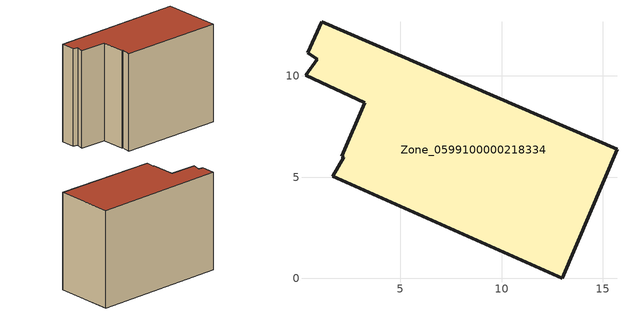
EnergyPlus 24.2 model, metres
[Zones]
Zone_0599100000218334
 floor ground (C_G): 15.71,6.38 12.99,0 1.67,5.04 2.22,5.98 2.1,6.03 3.25,8.67 0.31,10.03 0.91,10.82 0.43,11.14 1.13,12.68 z0
 wall outside (C_F): 2.1,6.03 2.22,5.98 1.67,5.04 12.99,0 15.71,6.38 1.13,12.68 0.43,11.14 0.91,10.82 0.31,10.03 3.25,8.67 2.1,6.03 z0:11.54
 roof outside (C_R): 0.91,10.82 0.31,10.03 3.25,8.67 2.1,6.03 2.22,5.98 1.67,5.04 12.99,0 15.71,6.38 1.13,12.68 0.43,11.14 z11.54
[BUILDING]
Pand.0599100000218334: North Axis=0; Terrain=City; Loads Convergence Tolerance Value=0.04; Temperature Convergence Tolerance Value=0.4; Solar Distribution=FullExterior; Maximum Number of Warmup Days=25; Minimum Number of Warmup Days=1
[Site:Location]
Rotterdam.The.Hague.AP_ZH_NLD Design_Conditions: Latitude=51.96; Longitude=4.45; Time Zone=1; Elevation=-4.5
[SITE:GROUNDTEMPERATURE:BUILDINGSURFACE]
18, 18, 18, 18, 18, 18, 18, 18, 18, 18, 18, 18
[MATERIAL] Thermal Absorptance=0.9; Solar Absorptance=0.7; Visible Absorptance=0.7
Name | Roughness | Thickness | Conductivity | Density | Specific Heat
G.TI.1946 | MediumSmooth | 0.15 | 1 | 540 | 1210
F.TI.1946 | Rough | 0.3 | 0.857143 | 1920 | 840
R.TI.1946 | MediumRough | 0.2 | 0.1 | 1500 | 1000
[CONSTRUCTION]
C_G: G.TI.1946
C_F: F.TI.1946
C_R: R.TI.1946
[ZONE]
Zone_0599100000218334: Type=1; Multiplier=1; Ceiling Height=Autocalculate; Volume=Autocalculate; Floor Area=autocalculate; Part of Total Floor Area=Yes
[ZONEINFILTRATION:DESIGNFLOWRATE]
Infil_Zone_0599100000218334: Zone or ZoneList or Space or SpaceList=Zone_0599100000218334; Schedule=AlwaysOn; Design Flow Rate Calculation Method=Flow/Area; Flow Rate per Floor Area=0.003; Constant Term Coefficient=1; Temperature Term Coefficient=0; Velocity Term Coefficient=0; Velocity Squared Term Coefficient=0
[HVACTEMPLATE:ZONE:IDEALLOADSAIRSYSTEM]
Zone_0599100000218334: Maximum Heating Supply Air Temperature=50; Minimum Cooling Supply Air Temperature=13; Maximum Heating Supply Air Humidity Ratio=0.0156; Minimum Cooling Supply Air Humidity Ratio=0.0077; Heating Limit=NoLimit; Cooling Limit=NoLimit; Dehumidification Control Type=ConstantSensibleHeatRatio; Cooling Sensible Heat Ratio=0.7; Dehumidification Setpoint=60; Humidification Control Type=None; Humidification Setpoint=30; Outdoor Air Method=None; Outdoor Air Flow Rate per Person=0.00944; Outdoor Air Flow Rate per Zone Floor Area=0; Outdoor Air Flow Rate per Zone=0; Demand Controlled Ventilation Type=None; Outdoor Air Economizer Type=NoEconomizer; Heat Recovery Type=None; Sensible Heat Recovery Effectiveness=0.7; Latent Heat Recovery Effectiveness=0.65
[ZONECONTROL:THERMOSTAT]
ThermostatControl_Zone_0599100000218334: Zone or ZoneList=Zone_0599100000218334; Control Type Schedule=DualSetpointControlType; Control 1=Thermostat_Zone_0599100000218334; Temperature Difference Between Cutout And Setpoint=0
[THERMOSTATSETPOINT:DUALSETPOINT]
Thermostat_Zone_0599100000218334: Heating Setpoint Temperature Schedule=HeatingSetpoint_Zone_0599100000218334; Cooling Setpoint Temperature Schedule=CoolingSetpoint_Zone_0599100000218334
[SCHEDULE:COMPACT]
HeatingSetpoint_Zone_0599100000218334: Through: 12/31, For: AllDays, Until: 24:00, 21
CoolingSetpoint_Zone_0599100000218334: Through: 12/31, For: AllDays, Until: 24:00, 24
DualSetpointControlType: Through: 12/31, For: AllDays, Until: 24:00, 4
AlwaysOn: Through: 12/31, For: AllDays, Until: 24:00, 1
